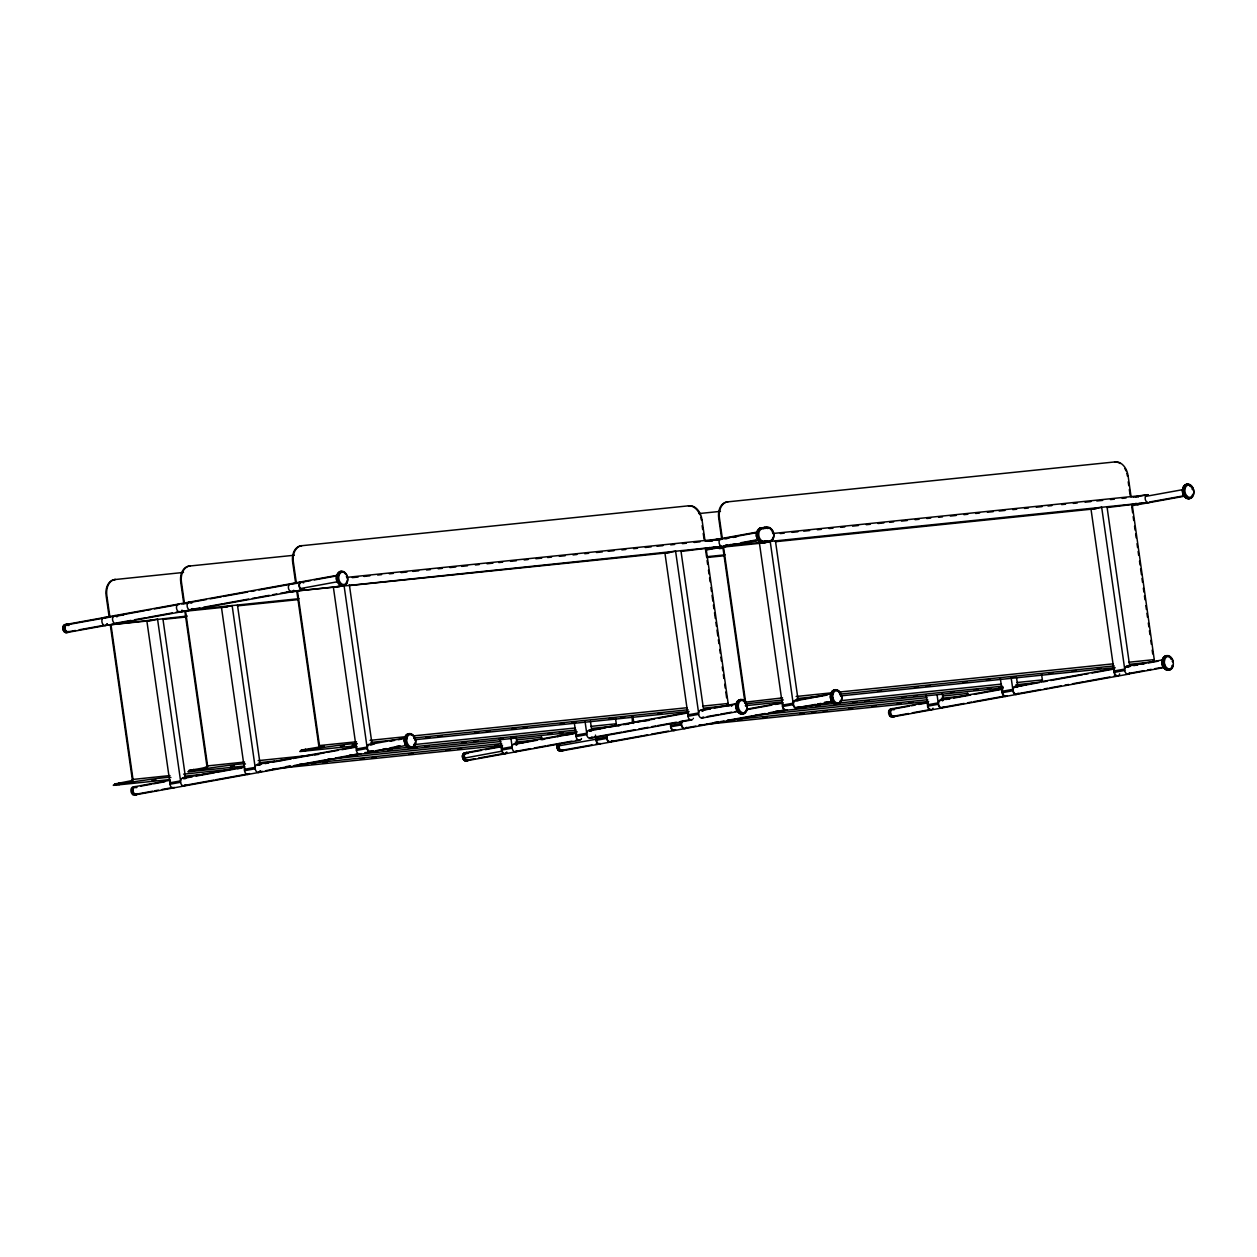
<?xml version="1.0" encoding="UTF-8"?>
<svg xmlns="http://www.w3.org/2000/svg" width="1257" height="1257" viewBox="0 0 1257 1257"><rect width="100%" height="100%" fill="white"/><g stroke="black" fill="none" stroke-linecap="round" stroke-linejoin="round"><path stroke-width="1.5" d="M1185.335 495.808L1185.382 497.521L1187.268 496.405M764.13 542.615A45.629 32.069 79.7 0 1 763.282 542.663L761.192 542.458L762.842 541.217A6.332 4.447 79.7 0 1 758.804 535.529A6.332 4.447 79.7 0 1 761.129 529.197L762.669 528.71A42.361 29.775 79.7 0 1 763.737 528.553L766.959 528.207A48.819 34.316 79.7 0 1 767.776 528.16L769.677 528.317A6.332 4.447 79.7 0 1 773.715 534.005L773.715 534.005A7.338 5.154 79.7 0 0 769.033 527.469L767.037 527.28A45.598 32.053 79.7 0 0 766.189 527.327L762.873 527.673A47.986 33.735 79.7 0 0 762.056 527.783A45.629 32.069 79.7 0 0 761.192 527.924L759.259 528.537L761.066 529.04M1191.385 486.019L1189.703 485.988M767.744 528.584L769.033 527.469L769.677 528.317M559.255 743.547A4.18 2.938 79.7 0 0 559.318 749.581A4.18 2.938 79.7 0 0 563.67 749.816L561.926 750.13M759.228 528.568L759.181 528.663A15.713 10.873 61.2 0 0 759.165 529.747L759.919 529.433M66.872 625.248L68.507 624.808M66.244 631.721L64.626 632.13M134.248 794.11L132.629 794.518M891.826 716.191L890.223 716.38M615.254 724.912L616.276 723.765L615.443 717.967M727.143 704.627L728.164 703.48L706.135 548.743M1041.346 681.043L1042.367 679.896L1041.534 674.098M1153.235 660.758L1154.256 659.611L1132.227 504.874M1163.385 665.157L1162.756 665.88L1164.972 665.22M892.58 709.545L894.198 709.309M759.558 528.38L759.181 528.663A7.228 5.075 79.7 0 0 756.525 535.906A7.228 5.075 79.7 0 0 761.145 542.38L763.14 542.568A47.467 33.358 79.6 0 0 763.973 542.521A45.598 32.053 79.7 0 0 764.932 542.458L768.294 542.113A40.648 28.565 79.7 0 0 769.41 541.94L770.227 541.563A7.353 5.169 79.7 0 0 770.761 541.217M760.721 540.997L762.449 542.663L771.012 541.406A7.338 5.154 79.7 0 0 773.715 534.052A6.332 4.447 79.7 0 1 771.389 540.337L769.504 541.704M771.389 540.337L769.85 540.824A42.361 29.775 79.7 0 1 768.781 540.997L762.842 541.217M122.84 783.378L114.576 784.038L131.718 780.628L132.299 779.497L110.27 624.76M191.85 770.415C179.877 770.871 208.913 768.498 206.886 765.969L184.858 611.232M557.809 736.759L559.098 735.502L572.721 734.104M632.412 723.246L632.145 716.301M135.002 787.479L136.557 787.306M759.448 528.537L764.775 527.516L765.34 528.364M769.975 541.688L768.97 541.877M346.492 583.814L346.633 582.949M759.715 528.427L761.066 528.081A47.467 33.358 79.9 0 1 761.899 527.956L762.182 527.924M462.497 755.928L463.817 755.693M831.474 698.106L832.967 697.949M1163.306 664.859L1162.379 665.047M542.018 739.682L545.019 739.085M728.51 705.868L731.511 705.271L731.653 706.277M768.875 542.05L768.137 542.05A47.452 33.342 79.6 0 1 767.32 542.176L766.204 542.301M345.156 584.646A7.353 5.169 79.7 0 0 345.706 583.971L346.099 583.892M558.438 743.861L557.699 744.16A3.975 2.797 79.7 0 0 557.37 748.732A3.975 2.797 79.7 0 0 560.481 751.058M324.055 746.218L301.067 750.13L302.418 750.24M245.382 764.099C247.786 761.758 165.641 774.485 193.672 771.264L244.282 766.063M357.271 743.814C359.675 741.473 277.53 754.2 305.577 750.979L356.171 745.778M617.925 725.87L619.622 725.556M831.348 698.122L830.531 698.279M109.17 617.014L106.138 595.739A15.225 10.7 79.7 0 1 114.654 579.587L115.361 579.446A15.225 10.7 79.7 0 0 106.845 595.614L109.878 616.888M183.758 603.501L180.741 582.211A15.225 10.7 79.7 0 1 189.257 566.059L189.964 565.933A15.225 10.7 79.7 0 0 181.448 582.085L184.465 603.36M295.646 583.217L292.63 561.926A15.225 10.7 79.7 0 1 301.146 545.774L301.853 545.648A15.225 10.7 79.7 0 0 293.337 561.8L296.369 583.075M705.036 540.997L702.003 519.722A15.225 10.7 79.7 0 0 689.197 505.754L688.49 505.895A15.225 10.7 79.7 0 1 699.929 514.773M721.738 539.332L718.705 518.057A15.225 10.7 79.7 0 1 727.237 501.904L727.944 501.779A15.225 10.7 79.7 0 0 719.428 517.931L722.445 539.206M66.904 624.289L336.782 575.376M183.365 603.517L190.483 602.229M295.269 583.232L291.703 583.877L297.563 583.279M298.82 582.588L302.371 581.944M66.982 624.792L104.268 618.035M145.011 610.651L114.921 616.103A3.551 2.498 79.7 0 1 116.492 616.621M146.896 610.305L150.651 609.629M154.422 608.938L178.871 604.507M206.399 599.526L189.524 602.574A3.551 2.498 79.7 0 1 190.514 602.747M210.139 598.851L221.389 596.808M223.275 596.462L247.645 592.047M251.384 591.371L255.14 590.68M258.879 590.004L290.76 584.222M301.256 582.321L310.573 580.624M314.297 579.948L336.687 575.895M303.66 582.918A4.054 2.86 79.7 0 0 299.622 582.965A4.054 2.86 79.7 0 0 300.109 588.622L337.332 581.771M67.972 631.831L75.436 630.48M79.16 629.804L103.404 625.405M130.979 620.408L115.927 623.126A3.551 2.498 79.7 0 0 116.665 622.875M134.735 619.717L146.016 617.674M147.902 617.344L172.35 612.913M176.106 612.222L179.861 611.546M199.894 607.917L190.53 609.614A3.551 2.498 79.7 0 0 191.441 609.252M203.65 607.225L222.395 603.831M224.265 603.486L248.635 599.07M252.39 598.395L256.145 597.719M258.015 597.374L269.265 595.331M273.005 594.655L276.76 593.98M280.515 593.304L291.75 591.261M188 610.399L180.898 611.688L227.784 606.864M291.86 583.939A4.054 2.86 79.7 0 0 288.419 588.04A4.054 2.86 79.7 0 0 292.912 591.309L721.502 546.434L681.545 551.383M68.051 632.334L302.481 589.832M702.003 519.722L701.296 519.848A15.225 10.7 79.7 0 0 700.762 517.255M1131.127 497.128L1128.095 475.853A15.225 10.7 79.7 0 0 1115.289 461.885L1114.582 462.026A15.225 10.7 79.7 0 1 1120.207 463.487M706.984 541.154L756.824 532.12M711.556 540.51L705.868 541.233M715.107 539.866L720.434 538.907L347.293 577.324M709.278 541.217L713.018 540.541M722.099 538.892L716.773 539.85A4.054 2.86 79.7 0 1 717.166 539.85M723.325 538.703L756.887 532.622M717.794 540.007L721.345 539.363M724.896 538.719L728.447 538.075M733.098 537.415L736.822 536.739M758.615 539.583A4.054 2.86 79.7 0 1 756.415 536.158L757.342 535.922M706.183 549.026L711.808 548.005A3.551 2.498 79.7 0 0 712.719 547.643M724.331 545.742L728.054 545.067M731.778 544.391L735.518 543.715M741.111 542.694L756.023 539.991M706.245 549.529L759.825 539.819M725.98 546.245L718.878 547.533L759.904 543.307M706.67 549.922L760.281 540.211M1128.095 475.853L1127.388 475.979A15.225 10.7 79.7 0 0 1126.853 473.386M770.132 541.547L759.464 543.354L782.483 705.13L793.136 703.197L770.227 541.563M1133.076 497.285L1147.484 494.677M1145.473 496.421L1182.758 489.664M1184.031 495.258L1184.738 495.132A4.054 2.86 79.7 0 1 1184.235 494.582M1150.249 501.873L1183.811 495.792M1132.337 505.66L1185.932 495.949M132.299 779.497L169.978 775.569M206.886 765.969L244.565 762.041M297.469 590.821L319.482 745.558A2.027 1.446 84.1 0 1 318.351 747.836L319.482 745.558L356.469 741.756M134.908 786.678L170.339 780.251M182.862 777.989L244.911 766.739M257.449 764.46L356.815 746.454M370.328 744.317L387.109 741.269M388.979 740.939L405.76 737.89M140.58 786.175L151.767 784.148M153.621 783.802L164.808 781.775M192.337 776.779L182.925 778.492A3.551 2.498 79.7 0 1 183.726 778.586M196.092 776.103L214.9 772.694M216.785 772.348L233.708 769.284M237.463 768.608L241.234 767.917M257.528 764.963L261.267 764.287M265.023 763.612L268.778 762.92M272.518 762.245L291.263 758.851M293.148 758.505L325.013 752.739M326.883 752.393L338.133 750.35M341.888 749.675L356.878 746.957M374.005 744.128L370.281 744.804A3.551 2.498 79.7 0 0 367.405 747.271A3.551 2.498 79.7 0 0 369.558 751.592L373.282 750.916M390.786 741.08L394.525 740.404M398.249 739.729L401.973 739.053M404.345 740.373L405.414 740.232M169.931 784.227L180.584 782.294M244.534 770.698L255.187 768.781M356.422 750.429L367.075 748.496M382.615 749.235L386.339 748.559M390.063 747.884L399.396 746.187M135.976 794.22L152.757 791.172M154.627 790.826L158.351 790.15M162.09 789.475L173.277 787.448M214.02 780.063L183.931 785.515A3.551 2.498 79.7 0 0 184.669 785.264M215.905 779.717L247.865 773.935A3.551 2.498 79.7 0 0 248.619 773.683M262.273 771.311L258.518 772.002A3.551 2.498 79.7 0 0 260.136 770.792M266.028 770.635L290.398 766.22M294.138 765.544L326.019 759.762M327.888 759.417L331.644 758.741M335.383 758.065L359.753 753.65M369.511 752.079L406.797 745.322A4.054 2.86 79.7 0 1 404.424 742.039A4.054 2.86 79.7 0 1 405.351 738.048M136.055 794.707L359.832 754.153M540.966 737.419L541.673 737.293A2.027 1.446 84.1 0 1 541.06 739.305M632.978 722.099L649.256 720.371M466.206 752.582L501.637 746.171M514.427 743.845L576.476 732.595M589.014 730.333L688.38 712.31M701.202 710.032L736.633 703.606M466.646 753.037L481.572 750.335M485.296 749.659L502.077 746.611M537.053 740.263L514.49 744.348A3.551 2.498 79.7 0 1 516.046 744.867M540.824 739.572L544.58 738.896M546.465 738.55L576.554 733.098M605.953 727.772L589.077 730.836A3.551 2.498 79.7 0 1 590.067 730.993M609.708 727.096L620.958 725.053M622.828 724.708L634.078 722.665M637.833 721.989L654.693 718.941M658.448 718.25L688.443 712.813M710.566 708.854L701.233 710.535A3.551 2.498 79.7 0 1 702.443 710.991M714.243 708.068L718.014 707.487M719.884 707.157L736.665 704.109M625.106 724.566L628.751 723.906M735.879 707.172L737.199 706.984M501.496 750.083L512.149 748.166M576.083 736.571L586.736 734.638M687.972 716.286L698.625 714.353M464.509 758.097L502.124 751.136A3.551 2.498 79.7 0 0 504.104 753.242M747.287 709.042L782.907 702.584M795.131 700.369L832.433 693.597M467.431 760.076L474.879 758.725M478.618 758.05L502.863 753.666M530.533 748.653L515.496 751.387A3.551 2.498 79.7 0 0 516.234 751.136M534.304 747.978L545.585 745.92M547.455 745.59L571.904 741.159M575.675 740.467L579.43 739.792M621.948 732.077L590.083 737.859A3.551 2.498 79.7 0 0 590.994 737.498M623.833 731.747L635.084 729.704M638.823 729.029L648.203 727.316M651.943 726.64L655.698 725.965M657.568 725.619L676.329 722.225M680.068 721.549L691.319 719.507M707.314 716.569L718.501 714.542M720.355 714.196L731.558 712.169M735.282 711.493L739.006 710.818M747.349 709.545L771.719 705.13M775.475 704.439L782.97 703.087M813.892 697.478L795.241 700.856A3.551 2.498 79.7 0 0 793.576 704.941A3.551 2.498 79.7 0 0 796.765 707.801L815.416 704.407M815.762 697.132L826.949 695.105M467.871 760.532L579.493 740.294M590.162 738.362L691.397 720.01M701.752 718.077L739.037 711.321M606.66 737.011L596.007 738.943L595.457 735.094M670.594 725.415L681.247 723.482M558.689 745.857L596.352 739.21A3.551 2.498 79.7 0 0 597.688 742.966M596.022 740.357L606.675 738.425M670.61 726.829L681.278 724.896M782.498 706.544L793.167 704.611M562.193 750.24L592.016 744.914M595.739 744.238L599.479 743.563A3.551 2.498 79.7 0 1 598.866 743.563M641.981 735.848L610.022 741.646A3.551 2.498 79.7 0 1 607.524 739.964A3.551 2.498 79.7 0 1 607.21 736.272M643.867 735.518L647.638 734.826M651.393 734.151L668.315 731.087M686.495 727.787L695.859 726.09M699.615 725.399L718.36 722.005M720.23 721.675L723.985 720.984M727.724 720.308L752.11 715.893M753.98 715.547L765.23 713.505M768.97 712.829L785.845 709.765A3.551 2.498 79.7 0 1 782.86 705.146M817.27 704.077L821.01 703.401M824.733 702.726L832.197 701.375M562.508 750.775L785.924 710.268M796.875 708.288L832.307 701.862A7.353 5.169 79.7 0 0 839.975 702.207M967.057 693.55L967.764 693.424A2.027 1.446 84.1 0 1 967.152 695.435M892.549 708.665L927.98 702.254M940.503 699.976L1002.567 688.726M1015.106 686.463L1114.456 668.441M1126.083 666.493L1163.369 659.736A4.054 2.86 79.7 0 0 1162.034 663.822A4.054 2.86 79.7 0 0 1164.595 667.357M892.627 709.168L909.408 706.135M911.278 705.79L915.002 705.114M918.741 704.439L928.059 702.757M946.222 699.458L949.978 698.782M953.749 698.091L970.671 695.027M974.426 694.351L1002.63 689.229M1039.539 682.535L1015.169 686.966A3.551 2.498 79.7 0 0 1013.189 690.722A3.551 2.498 79.7 0 0 1016.175 693.99L1040.545 689.574M1043.294 681.86L1047.05 681.184M1050.789 680.508L1082.67 674.726M1084.54 674.38L1088.295 673.705M1092.034 673.029L1114.535 668.944M1140.335 664.199L1143.98 663.539M1129.996 666.289L1126.256 666.964A3.551 2.498 79.7 0 1 1128.032 666.838M1133.72 665.613L1137.444 664.937M1141.183 664.262L1144.907 663.586M1148.647 662.91L1157.964 661.213M927.587 706.214L938.241 704.281M1002.175 692.701L1012.828 690.769M1114.063 672.416L1124.716 670.484M893.633 716.207L908.544 713.505M912.268 712.829L930.918 709.435M964.15 703.417L941.587 707.518A3.551 2.498 79.7 0 1 940.016 706.984M967.906 702.742L971.661 702.05M973.547 701.72L1005.521 695.922A3.551 2.498 79.7 0 1 1004.72 695.828M1044.3 688.883L1048.039 688.207M1049.925 687.878L1061.159 685.835M1064.915 685.144L1068.67 684.468M1072.41 683.792L1083.66 681.75M1085.545 681.42L1109.915 676.989M1113.655 676.313L1117.41 675.638M1143.791 670.704L1128.865 673.422A3.551 2.498 79.7 0 0 1129.352 672.982M1147.515 670.028L1151.239 669.352M1154.979 668.677L1164.296 666.996M893.696 716.71L1128.33 674.176M1129.053 673.878L1164.485 667.451M525.74 742.227L527.751 741.881M406.718 739.053L404.503 739.053L405.257 739.807M600.343 728.699L595.598 729.469M1138.323 664.544L1133.578 665.314M1026.419 684.829L1019.097 685.976M709.954 708.791L704.894 709.561M523.462 742.604L518.418 743.374M949.554 698.735L944.494 699.505M766.707 541.186L764.885 541.39M762.732 527.861L768.247 527.594A7.353 5.169 79.7 0 1 770.085 528.616M764.947 541.013L765.12 541.358A15.713 11.156 84.1 0 0 765.654 542.364L767.493 542.27A40.664 28.581 79.7 0 0 768.624 542.097M766.11 542.443L767.179 541.17M301.146 545.774L689.197 505.754M727.237 501.904L1115.289 461.885M189.257 566.059L294.358 555.233M699.033 513.563L720.45 511.363M114.654 579.587L183.491 572.438M773.385 533.455L1146.525 495.022M352.274 577.639L358.135 577.042M363.996 576.429L369.857 575.832M377.666 575.03L381.578 574.622M389.387 573.821L393.3 573.412M401.109 572.611L406.969 572.014M412.83 571.401L418.691 570.804M426.5 570.002L430.413 569.594M438.222 568.793L442.134 568.384M449.943 567.583L455.804 566.986M461.665 566.373L467.525 565.776M475.35 564.974L479.247 564.566M487.072 563.764L492.933 563.152M498.793 562.555L502.69 562.146M510.515 561.345L516.376 560.748M524.185 559.946L528.097 559.538M535.906 558.737L541.767 558.124M547.628 557.527L551.54 557.118M559.349 556.317L565.21 555.72M573.035 554.918L576.932 554.51M584.756 553.708L588.653 553.3M596.478 552.499L602.339 551.902M608.199 551.289L614.06 550.692M621.869 549.89L625.782 549.482M633.591 548.68L637.503 548.272M645.312 547.471L651.173 546.858M657.034 546.261L662.895 545.664M670.704 544.847L674.616 544.454M682.425 543.653L686.338 543.244M694.147 542.443L700.008 541.83M780.314 533.565L784.227 533.172M792.036 532.355L797.896 531.758M803.757 531.161L809.618 530.548M817.427 529.747L821.34 529.338M829.149 528.537L833.061 528.144M840.87 527.327L844.783 526.934M852.592 526.133L858.452 525.52M866.277 524.719L870.174 524.31M877.999 523.509L883.86 522.912M889.72 522.299L893.617 521.906M901.442 521.105L907.303 520.492M915.112 519.691L919.024 519.282M926.833 518.481L930.746 518.088M938.555 517.271L942.467 516.878M950.276 516.077L956.137 515.464M963.946 514.663L967.859 514.254M975.668 513.453L979.58 513.045M987.389 512.243L993.25 511.646M999.111 511.033L1004.972 510.436M1012.796 509.635L1016.693 509.226M1024.518 508.425L1028.415 508.017M1036.239 507.215L1042.1 506.618M1047.961 506.005L1051.858 505.613M1061.631 504.607L1065.543 504.198M1073.352 503.397L1077.265 502.989M1085.074 502.187L1090.935 501.59M1096.795 500.977L1102.656 500.38M1110.465 499.579L1114.378 499.17M1122.187 498.369L1126.099 497.961M729.531 545.601L760.784 542.38M766.644 541.783L1147.594 502.564L1107.637 507.514M292.787 591.403L339.673 586.579M349.43 585.573L669.824 552.593M775.522 541.704L1096.355 508.676M286.203 592.377L297.925 591.167M706.434 549.105L710.331 548.696M714.243 548.303L724.016 547.298M181.778 603.957L187.639 603.36A4.054 2.86 79.7 0 1 191.755 603.203M719.224 548.618L723.121 548.225M123.689 614.94L105.227 617.69L109.139 617.281M191.551 609.755L298.993 598.693M707.502 556.631L725.085 554.824M237.542 605.858L298.113 599.62M706.607 557.558L724.189 555.751M187.277 616.04L106.295 625.216L152.223 620.487M162.954 619.387L186.397 616.967M370.092 740.357L407.064 736.539M412.893 735.942L687.296 707.691M702.867 706.088L728.164 703.48A2.027 1.446 84.1 0 1 727.033 705.758M782.545 697.886L744.867 702.223M796.168 696.488L833.155 692.67M838.985 692.073L1113.388 663.822M1128.959 662.219L1154.256 659.611A2.027 1.446 84.1 0 1 1153.109 661.873M370.894 742.416L394.242 740.012M413.71 738.016L688.113 709.765M703.669 708.162L725.085 705.947M746.391 703.763L783.362 699.945M796.985 698.546L822.282 695.938M839.802 694.147L1114.189 665.896M1129.76 664.293L1151.176 662.078M303.738 750.146L309.316 749.581M340.458 746.375L344.355 745.967M352.149 745.165L356.03 744.773M426.107 737.545L430.004 737.152M437.782 736.351L441.678 735.942M474.769 732.548L478.666 732.14M486.443 731.338L490.34 730.946M511.756 728.73L515.653 728.337M523.431 727.536L527.327 727.127M560.418 723.718L564.314 723.325M572.092 722.524L575.989 722.115M609.079 718.705L612.976 718.313M620.754 717.511L624.65 717.103M657.741 713.709L661.638 713.3M877.496 691.083L881.393 690.674M914.483 687.265L918.38 686.872M926.158 686.071L930.054 685.662M963.145 682.252L967.042 681.86M986.509 679.848L990.406 679.456M1011.806 677.24L1015.703 676.847M1048.794 673.438L1052.69 673.045M1072.158 671.034L1076.039 670.641M1097.455 668.425L1101.352 668.033M414.574 739.76L689.025 711.493M745.291 705.711L782.263 701.893M1115.116 667.624L840.666 695.891A7.228 5.075 79.7 0 0 840.273 694.838M258.188 760.642L310.73 755.221M314.627 754.828L318.524 754.42M396.364 746.407L400.26 746.014M413.883 744.615L575.407 727.976M590.979 726.373L616.276 723.765A2.027 1.446 84.1 0 1 615.144 726.043M824.403 702.349L832.181 701.547M841.907 700.542L1001.499 684.107M1017.054 682.504L1042.367 679.896A2.027 1.446 84.1 0 1 1041.754 681.907M259.005 762.7L274.576 761.098M280.405 760.501L284.302 760.092M367.987 751.482L371.883 751.089M375.764 750.68L408.855 747.271M412.752 746.878L576.209 730.05M591.78 728.447L613.196 726.232M796.027 707.408L836.895 703.197M838.828 703.009L1002.3 686.181M1015.923 684.766L1033.443 682.96M193.531 770.258L197.428 769.865M230.518 766.456L234.415 766.047M364.829 752.629L368.725 752.22M388.193 750.225L392.074 749.816M413.49 747.616L417.387 747.208M425.165 746.407L429.061 746.014M462.152 742.604L466.048 742.211M473.826 741.41L477.723 741.002M499.139 738.802L503.036 738.393M510.813 737.592L514.71 737.199M547.801 733.789L551.697 733.381M559.475 732.58L563.372 732.187M816.217 706.151L820.114 705.743M853.204 702.349L857.101 701.94M864.879 701.139L868.776 700.746M901.866 697.336L905.763 696.928M913.54 696.127L917.437 695.734M950.528 692.324L954.424 691.916M973.892 689.92L977.773 689.512M987.515 688.506L991.412 688.113M999.189 687.312L1003.086 686.903M349.399 755.237L577.136 731.778M775.49 711.368L1003.227 687.909M183.601 774.155L241.988 768.153M327.606 759.338L500.805 741.504M516.376 739.902L541.673 737.293M755.646 715.264L926.896 697.635M942.467 696.032L967.764 693.424M170.795 777.627C173.199 775.286 91.038 788.013 119.085 784.792L169.695 779.576M184.418 776.229L199.973 774.626M201.921 774.422L205.818 774.029M299.229 764.397L501.622 743.563M515.244 742.164L536.645 739.964M727.269 720.34L927.713 699.693M941.336 698.295L964.685 695.891M152.034 780.377L155.931 779.984M286.345 766.55L290.241 766.142M311.642 763.942L315.538 763.549M323.332 762.748L327.213 762.339M360.303 758.929L364.2 758.537M371.993 757.735L375.874 757.327M408.965 753.917L412.862 753.524M445.952 750.115L449.849 749.722M457.627 748.921L461.523 748.512M494.614 745.102L498.51 744.71M714.369 722.476L718.266 722.084M737.733 720.072L741.63 719.68M763.046 717.464L766.927 717.071M800.018 713.662L803.914 713.253M811.708 712.452L815.589 712.059M823.382 711.258L827.279 710.849M848.679 708.649L852.576 708.257M872.044 706.245L875.94 705.837M897.341 703.637L901.238 703.244M909.031 702.443L912.912 702.034M272.863 768.954L276.744 768.561M280.641 768.153L502.549 745.307M698.955 725.085L702.836 724.692M706.733 724.283L928.64 701.437M764.806 542.443L765.827 542.458L764.539 542.474M764.68 527.657L765.246 527.626A47.467 33.373 79.9 0 1 766.079 527.563L768.247 527.594M764.413 542.6L762.088 542.317A7.338 5.154 79.7 0 1 757.39 535.733A7.338 5.154 79.7 0 1 760.092 528.38A7.778 5.468 79.7 0 1 760.642 528.144L765.387 527.453A45.629 32.069 79.7 0 1 766.251 527.406L766.817 527.406M764.633 527.484L763.628 527.657A15.713 11.156 84.1 0 0 763.392 528.616M738.252 706.371L736.021 706.607L736.806 706.843A26.916 3.017 -3.9 0 0 737.089 706.89M766.927 527.563L768.074 527.751M339.736 573.711L337.677 573.711M1128.22 481.792L1128.77 485.658M1129.32 489.523L1130.137 495.321M1131.787 506.932L1132.62 512.73M1133.17 516.611L1133.72 520.477M1134.552 526.274L1135.102 530.14M1135.652 534.021L1136.202 537.886M1137.019 543.684L1137.569 547.549M1138.119 551.43L1138.669 555.295M1139.502 561.093L1140.052 564.959M1140.602 568.824L1141.435 574.638M1141.985 578.503L1142.534 582.368M1143.351 588.182L1143.901 592.047M1144.451 595.912L1145.001 599.778M1145.834 605.575L1146.384 609.456M1146.934 613.322L1147.484 617.187M1148.317 622.985L1148.867 626.866M1149.417 630.731L1149.966 634.596M1150.784 640.394L1151.333 644.275M1152.166 650.073L1152.716 653.939M1107.008 506.744L1129.76 666.587M1016.489 677.24L1017.871 686.872M1011.162 677.79L1012.812 689.355L1002.159 691.287L1000.242 677.806M942.169 692.701L943.269 700.4M937.125 695.168L938.209 702.867L927.556 704.8L926.189 695.168M775.443 540.871L798.195 700.73M723.545 546.952L745.574 701.689A2.027 1.446 84.1 0 1 745.354 703.182M722.838 547.078L744.584 699.882M702.129 525.662L702.679 529.527M703.229 533.392L704.046 539.19M705.428 548.869L706.528 556.6M707.078 560.481L707.628 564.346M708.461 570.144L709.011 574.009M709.561 577.89L710.111 581.755M710.928 587.553L711.478 591.418M712.028 595.299L712.86 601.097M713.41 604.963L713.96 608.828M714.51 612.709L715.343 618.507M715.893 622.372L716.443 626.237M716.993 630.103L717.81 635.916M718.36 639.782L718.925 643.647M719.742 649.46L720.292 653.326M720.842 657.191L721.392 661.056M722.225 666.87L722.775 670.735M723.325 674.6L723.875 678.466M724.692 684.264L725.242 688.145M725.808 692.01L726.625 697.808M680.917 550.613L703.669 710.456M632.852 716.176L633.685 721.974A2.027 1.446 84.1 0 1 633.465 723.466M590.413 721.109L591.78 730.741M585.071 721.659L586.72 733.224L576.067 735.156L574.15 721.675M516.093 736.571L517.177 744.27M511.033 739.037L512.133 746.737L501.464 748.669L500.097 739.053M349.352 584.741L372.103 744.6M296.746 590.947L318.775 745.7M305.42 749.141L305.561 750.146M305.42 749.973L305.577 750.979M237.463 605.026L260.215 764.885M185.58 611.106L207.594 765.843A2.027 1.446 84.1 0 1 206.462 768.121L206.321 767.116M193.531 769.425L193.672 770.431M162.876 618.554L185.627 778.413M110.977 624.619L133.006 779.371A2.027 1.446 84.1 0 1 131.875 781.634L131.718 780.628M118.944 782.954L119.085 784.792M137.06 793.654A3.504 2.467 79.7 0 1 133.556 792.554A3.504 2.467 79.7 0 1 133.871 787.778M134.248 787.479A3.504 2.467 79.7 0 1 136.196 787.526M137.579 793.623A4.007 2.813 79.7 0 1 133.698 793.576A4.007 2.813 79.7 0 1 133.006 788.139A4.007 2.813 79.7 0 1 136.824 787.542A4.18 2.938 79.7 0 0 132.755 787.998A4.18 2.938 79.7 0 0 133.446 793.748A4.18 2.938 79.7 0 0 137.563 793.717M174.519 787.432A4.054 2.86 79.7 0 1 170.748 786.442A4.054 2.86 79.7 0 1 170.418 781.194M136.353 793.717A4.164 2.923 79.7 0 1 132.378 794.235A4.164 2.923 79.7 0 1 131.247 788.642A4.164 2.923 79.7 0 1 135.096 787.448M132.786 788.673A5.107 2.247 18.7 0 1 133.195 788.909M117.451 622.843A4.054 2.86 79.7 0 1 113.444 622.184A4.054 2.86 79.7 0 1 113.224 616.637A4.054 2.86 79.7 0 1 117.2 616.763M181.024 611.593A4.054 2.86 79.7 0 1 176.624 608.859A4.054 2.86 79.7 0 1 179.185 604.004M182.014 610.101A4.054 2.86 79.7 0 1 181.385 611.248M686.479 727.347A4.054 2.86 79.7 0 1 681.938 726.892A4.054 2.86 79.7 0 1 682.724 720.858M787.165 709.686A4.054 2.86 79.7 0 1 783.504 709.027A4.054 2.86 79.7 0 1 782.781 703.951M683.619 727.96A3.551 2.498 79.7 0 1 682.001 722.304M563.246 749.738A3.551 2.498 79.7 0 1 560.386 749.722M559.679 744.16A3.551 2.498 79.7 0 0 559.884 749.156A5.107 2.011 -35.2 0 1 559.569 749.439M563.607 749.848A4.007 2.813 79.7 0 1 559.459 749.266A4.007 2.813 79.7 0 1 559.569 743.578M600.673 743.5A4.054 2.86 79.7 0 1 596.871 742.62A4.054 2.86 79.7 0 1 596.509 737.325M557.872 749.738A16.765 6.584 -35.2 0 1 558.642 748.465M562.178 749.706A3.975 2.797 79.7 0 1 561.266 750.759M562.46 749.816A4.164 2.923 79.7 0 1 557.998 749.816A4.164 2.923 79.7 0 1 558.092 743.625M798.399 706.984A4.054 2.86 79.7 0 1 794.518 707.502A4.054 2.86 79.7 0 1 793.434 702.05A4.054 2.86 79.7 0 1 797.174 700.872M832.872 701.437A4.054 2.86 79.7 0 1 830.484 698.012A4.054 2.86 79.7 0 1 831.615 694.021M832.26 700.573A3.551 2.498 79.7 0 1 831.506 694.775M832.81 700.856A4.054 2.86 79.7 0 1 831.71 699.458M831.49 698.955A4.054 2.86 79.7 0 1 831.474 695.074M838.859 703.244A7.228 5.075 79.7 0 1 830.531 697.336A7.228 5.075 79.7 0 1 837.492 690.831M837.853 691.114A7.228 5.075 79.7 0 1 838.828 692.12M839.126 692.513A7.228 5.075 79.7 0 1 839.66 693.393M840.446 700.558A7.228 5.075 79.7 0 1 840.289 701.013M839.912 701.877A7.228 5.075 79.7 0 1 839.157 702.946M832.275 701.893A7.353 5.169 79.7 0 1 832.197 691.209A7.353 5.169 79.7 0 1 839.912 693.345M840.336 694.288A7.353 5.169 79.7 0 1 840.807 695.828M840.572 700.95A7.353 5.169 79.7 0 1 840.399 701.39M300.266 588.197A3.551 2.498 79.7 0 1 299.637 583.861A3.551 2.498 79.7 0 1 302.466 582.494M337.567 581.425A3.551 2.498 79.7 0 1 337.489 576.193M304.147 588.747A4.054 2.86 79.7 0 1 300.109 588.622M338.699 582.887A4.054 2.86 79.7 0 1 336.389 579.477A4.054 2.86 79.7 0 1 337.473 575.549M338.824 582.431A4.054 2.86 79.7 0 1 337.819 581.315M337.457 580.593A4.054 2.86 79.7 0 1 337.473 576.366M344.559 585.165A7.353 5.169 79.7 0 1 336.687 579.948A7.353 5.169 79.7 0 1 341.464 571.322M342.501 571.589A7.353 5.169 79.7 0 1 343.962 572.469M344.937 573.475A7.353 5.169 79.7 0 1 345.235 573.868M346.382 576.162A7.353 5.169 79.7 0 1 346.791 577.717M346.791 581.3A7.353 5.169 79.7 0 1 346.351 582.777M346.304 574.15A7.338 5.154 79.7 0 1 343.837 585.668A7.338 5.154 79.7 0 1 337.395 575.847A7.338 5.154 79.7 0 1 346.021 573.726M1149.809 502.172A4.054 2.86 79.7 0 1 1145.268 499.343A4.054 2.86 79.7 0 1 1148.269 494.739M730.506 544.407A4.054 2.86 79.7 0 1 726.137 544.674M726.043 538.656A4.054 2.86 79.7 0 1 728.714 538.2M1139.659 503.507A4.054 2.86 79.7 0 1 1135.699 503.586M1135.731 497.065A4.054 2.86 79.7 0 1 1138.386 497.034M719.004 547.439A4.054 2.86 79.7 0 1 715.956 547.141M720.088 545.632A4.054 2.86 79.7 0 1 719.585 546.811M1124.889 468.594A15.225 10.7 79.7 0 1 1126.005 470.904M1129.666 673.296A4.054 2.86 79.7 0 1 1125.816 673.076A4.054 2.86 79.7 0 1 1125.062 667.734A4.054 2.86 79.7 0 1 1128.739 666.744M1118.73 675.559A4.054 2.86 79.7 0 1 1115.069 674.883A4.054 2.86 79.7 0 1 1114.346 669.808M1119.657 673.878A4.054 2.86 79.7 0 1 1119.17 675.009M107.348 623.833A4.054 2.86 79.7 0 1 103.64 625.028A4.054 2.86 79.7 0 1 102.021 619.795A4.054 2.86 79.7 0 1 105.494 617.8M185.533 785.122A4.054 2.86 79.7 0 1 181.589 784.761A4.054 2.86 79.7 0 1 181.071 779.261A4.054 2.86 79.7 0 1 184.952 778.869M517.098 750.979A4.054 2.86 79.7 0 1 513.076 750.523A4.054 2.86 79.7 0 1 512.762 744.93A4.054 2.86 79.7 0 1 516.768 745.008M506.901 752.11A4.054 2.86 79.7 0 1 502.564 752.66A4.054 2.86 79.7 0 1 502.376 746.501M673.956 730.05A3.551 2.498 79.7 0 1 670.939 725.698M611.876 740.876A4.054 2.86 79.7 0 1 607.524 740.687A4.054 2.86 79.7 0 1 607.697 734.701M675.559 729.657A4.054 2.86 79.7 0 1 671.741 729.453A4.054 2.86 79.7 0 1 670.939 724.126M260.388 771.217A4.054 2.86 79.7 0 1 256.507 771.625A4.054 2.86 79.7 0 1 255.454 766.189A4.054 2.86 79.7 0 1 259.178 765.01M361.073 753.556A4.054 2.86 79.7 0 1 357.412 752.896A4.054 2.86 79.7 0 1 356.689 747.821M1137.899 504.136A3.551 2.498 79.7 0 1 1135.982 503.287M721.455 539.049A3.551 2.498 79.7 0 1 722.068 539.096M723.702 546.057A4.054 2.86 79.7 0 1 719.177 543.213A4.054 2.86 79.7 0 1 722.178 538.609M756.415 536.158A4.054 2.86 79.7 0 1 757.515 532.308M1018.029 693.204A4.054 2.86 79.7 0 1 1014.085 693.534A4.054 2.86 79.7 0 1 1013.189 687.988A4.054 2.86 79.7 0 1 1017.07 687.202M1007.03 695.624A4.054 2.86 79.7 0 1 1003.243 695.262A4.054 2.86 79.7 0 1 1002.489 689.999M894.356 715.909A3.504 2.467 79.7 0 1 892.407 715.862M891.873 715.453A3.504 2.467 79.7 0 1 890.663 711.698M890.836 710.928A3.504 2.467 79.7 0 1 893.994 709.608M895.235 715.626A4.007 2.813 79.7 0 1 891.339 715.563A4.007 2.813 79.7 0 1 890.663 710.126A4.007 2.813 79.7 0 1 894.465 709.529A4.18 2.938 79.7 0 0 890.443 709.922A4.18 2.938 79.7 0 0 891.009 715.626A4.18 2.938 79.7 0 0 895.11 715.862M933.008 708.21A4.054 2.86 79.7 0 1 928.734 708.885A4.054 2.86 79.7 0 1 928.326 702.804M929.709 709.152A3.551 2.498 79.7 0 1 928.404 703.464M889.296 711.525A16.765 7.385 18.7 0 1 888.73 710.975M893.868 715.924A4.164 2.923 79.7 0 1 889.83 716.034A4.164 2.923 79.7 0 1 889.013 710.394A4.164 2.923 79.7 0 1 892.941 709.608M702.867 717.228A3.551 2.498 79.7 0 1 701.72 717.574M703.574 717.166A4.054 2.86 79.7 0 1 699.615 716.789A4.054 2.86 79.7 0 1 699.143 711.273A4.054 2.86 79.7 0 1 703.056 710.991M738.44 711.211A4.054 2.86 79.7 0 1 737.765 710.865M737.293 710.472A4.054 2.86 79.7 0 1 737.356 703.574M737.231 709.278A4.054 2.86 79.7 0 1 737.215 704.281M743.767 713.426A7.228 5.075 79.7 0 1 736.146 707.99A7.228 5.075 79.7 0 1 741.002 699.74M742.149 700.086A7.228 5.075 79.7 0 1 743.248 700.778M743.594 701.076A7.228 5.075 79.7 0 1 744.238 701.783M744.82 702.584A7.228 5.075 79.7 0 1 745.307 703.496M746.014 705.507A7.228 5.075 79.7 0 1 746.108 706.025M745.197 711.918A7.228 5.075 79.7 0 1 744.678 712.625M747.098 709.514A7.338 5.154 79.7 0 1 738.99 712.028A7.338 5.154 79.7 0 1 739.116 700.196A7.338 5.154 79.7 0 1 747.145 705.868M747.302 707.471A7.338 5.154 79.7 0 1 747.287 707.99M744.081 713.442A7.353 5.169 79.7 0 1 736.256 708.21A7.353 5.169 79.7 0 1 740.954 699.568M742.101 699.85A7.353 5.169 79.7 0 1 745.574 703.48M745.967 704.454A7.353 5.169 79.7 0 1 746.359 706.01M746.312 709.671A7.353 5.169 79.7 0 1 746.061 710.614M745.244 712.263A7.353 5.169 79.7 0 1 744.694 712.908M1163.322 665.44A4.054 2.86 79.7 0 1 1162.678 662.989M1162.741 661.905A4.054 2.86 79.7 0 1 1163.385 660.286M1170.173 669.337A7.228 5.075 79.7 0 1 1162.065 663.02A7.228 5.075 79.7 0 1 1169.01 656.657M1169.701 657.222A7.228 5.075 79.7 0 1 1170.346 657.93M1170.927 658.731A7.228 5.075 79.7 0 1 1171.178 659.171M1172.247 665.362A7.228 5.075 79.7 0 1 1172.152 665.864M1171.273 668.064A7.228 5.075 79.7 0 1 1170.754 668.771M1173.205 665.597A7.338 5.154 79.7 0 1 1165.098 668.19A7.338 5.154 79.7 0 1 1165.176 656.358A7.338 5.154 79.7 0 1 1173.221 661.952M1170.518 669.305A7.353 5.169 79.7 0 1 1163.448 667.153A7.353 5.169 79.7 0 1 1163.511 657.364A7.353 5.169 79.7 0 1 1170.597 657.851M1170.88 658.244A7.353 5.169 79.7 0 1 1171.414 659.108M1172.2 661.056A7.353 5.169 79.7 0 1 1172.341 661.575M1172.42 665.754A7.353 5.169 79.7 0 1 1172.168 666.713M1171.587 667.986A7.353 5.169 79.7 0 1 1170.817 669.023M68.538 631.611A3.504 2.467 79.7 0 1 64.971 627.714M68.726 625.546A3.504 2.467 79.7 0 0 65.191 626.52A5.107 2.247 18.7 0 0 64.783 626.285M69.229 631.8A4.054 2.86 79.7 0 1 65.443 630.81A4.007 2.813 79.7 0 1 64.987 625.782A4.007 2.813 79.7 0 1 68.554 624.933M68.805 624.996A4.054 2.86 79.7 0 0 65.128 625.562A4.054 2.86 79.7 0 0 65.443 630.81A4.007 2.813 79.7 0 0 69.198 631.69M106.798 624.006A3.551 2.498 79.7 0 1 106.374 624.54M63.51 627.039A16.765 7.385 18.7 0 1 63.086 626.599M67.862 631.564A3.975 2.797 79.7 0 1 64.028 631.47A3.975 2.797 79.7 0 1 63.321 626.127A3.975 2.797 79.7 0 1 67.061 625.42M68.208 631.548A4.164 2.923 79.7 0 1 64.123 631.595A4.164 2.923 79.7 0 1 63.431 625.86A4.164 2.923 79.7 0 1 67.469 625.405M69.308 631.674A4.18 2.938 79.7 0 1 65.364 631.265A4.18 2.938 79.7 0 1 64.673 625.782A4.18 2.938 79.7 0 1 68.428 624.808M939.356 706.277A3.551 2.498 79.7 0 1 938.633 702.632A3.551 2.498 79.7 0 1 940.582 700.479M1003.966 695.404A3.551 2.498 79.7 0 1 1002.536 692.654M943.19 707.11A4.054 2.86 79.7 0 1 939.23 706.764A4.054 2.86 79.7 0 1 938.728 701.265A4.054 2.86 79.7 0 1 942.609 700.856M591.937 737.073A4.054 2.86 79.7 0 1 587.993 737.403A4.054 2.86 79.7 0 1 587.098 731.857A4.054 2.86 79.7 0 1 590.979 731.071M692.324 719.664A4.054 2.86 79.7 0 1 688.647 718.25A4.054 2.86 79.7 0 1 688.553 713.096M693.393 718.297A4.054 2.86 79.7 0 1 693.173 718.721M713.567 547.376A4.054 2.86 79.7 0 1 709.624 547.455M709.341 541.217A4.054 2.86 79.7 0 1 711.918 540.699M293.729 590.271A4.054 2.86 79.7 0 1 293.494 590.68M372.323 750.838A4.054 2.86 79.7 0 1 368.442 751.387A4.054 2.86 79.7 0 1 367.343 745.92A4.054 2.86 79.7 0 1 371.082 744.741M771.138 529.747A7.353 5.169 79.7 0 1 772.018 531.161M772.458 532.245A7.353 5.169 79.7 0 1 772.851 533.644M772.882 537.383A7.353 5.169 79.7 0 1 772.395 539.017M771.877 539.976A7.353 5.169 79.7 0 1 771.248 540.777M580.954 739.493A4.054 2.86 79.7 0 1 577.152 739.132A4.054 2.86 79.7 0 1 576.413 733.868M581.488 738.582A4.054 2.86 79.7 0 1 581.284 739.006M728.494 545.459A3.551 2.498 79.7 0 1 726.719 544.737M726.923 538.593A3.551 2.498 79.7 0 1 727.504 538.42M192.525 608.561A4.054 2.86 79.7 0 1 188.456 609.189A4.054 2.86 79.7 0 1 187.639 603.407M1183.088 489.947A3.551 2.498 79.7 0 1 1183.434 489.303M1186.089 495.918A4.054 2.86 79.7 0 1 1185.194 495.902M1184.644 495.682A4.054 2.86 79.7 0 1 1182.507 492.241A4.054 2.86 79.7 0 1 1183.591 488.439M1146.133 496.075A3.551 2.498 79.7 0 1 1148.332 495.258M1183.466 493.168A4.054 2.86 79.7 0 1 1183.434 489.649M1191.385 497.112A7.228 5.075 79.7 0 1 1182.821 493.105A7.228 5.075 79.7 0 1 1188.179 484.511M1189.672 485.296A7.228 5.075 79.7 0 1 1190.363 485.893M1190.992 486.632A7.228 5.075 79.7 0 1 1191.275 487.025M1192.202 488.879A7.228 5.075 79.7 0 1 1192.374 489.382M1192.579 494.614A7.228 5.075 79.7 0 1 1192.28 495.541M1191.762 496.971A7.353 5.169 79.7 0 1 1182.868 492.98A7.353 5.169 79.7 0 1 1188.761 484.526M1189.876 485.171A7.353 5.169 79.7 0 1 1190.552 485.768M1190.866 486.113A7.353 5.169 79.7 0 1 1191.463 486.883M1192.202 488.219A7.353 5.169 79.7 0 1 1192.736 489.727M1192.862 494.425A7.353 5.169 79.7 0 1 1192.217 496.216M559.098 735.502A2.027 1.446 84.1 0 1 559.098 736.288M468.123 759.857A3.504 2.467 79.7 0 1 466.221 759.684M465.734 759.259A3.504 2.467 79.7 0 1 464.54 756.431M464.744 754.797A3.504 2.467 79.7 0 1 467.965 753.524M506.288 752.377A3.551 2.498 79.7 0 1 505.848 752.864M468.892 759.809A4.007 2.813 79.7 0 1 465.106 759.244A4.007 2.813 79.7 0 1 464.571 753.98A4.007 2.813 79.7 0 1 468.233 753.273A4.18 2.938 79.7 0 0 464.289 753.901A4.18 2.938 79.7 0 0 464.933 759.511A4.18 2.938 79.7 0 0 468.955 759.809M464.964 760.736A16.765 11.203 -72.8 0 1 464.917 759.762M467.463 759.762A3.975 2.797 79.7 0 1 463.629 759.762A3.975 2.797 79.7 0 1 462.859 754.42A3.975 2.797 79.7 0 1 466.567 753.619M465.404 753.634A16.765 11.203 -72.8 0 1 465.53 753.037M466.787 759.951A5.107 3.41 -72.8 0 1 466.677 760.438M467.243 752.707A5.107 3.41 -72.8 0 1 467.29 753.179M467.761 759.825A4.164 2.923 79.7 0 1 463.723 759.872A4.164 2.923 79.7 0 1 462.937 754.231A4.164 2.923 79.7 0 1 466.881 753.509M249.483 773.526A4.054 2.86 79.7 0 1 245.649 773.322A4.054 2.86 79.7 0 1 244.848 768.011M1116.42 675.465A3.551 2.498 79.7 0 1 1114.802 673.705M1114.425 672.369A3.551 2.498 79.7 0 1 1114.425 671.018M406.262 744.505A3.551 2.498 79.7 0 1 405.351 738.739M406.64 744.678A4.054 2.86 79.7 0 1 405.697 743.484M405.367 742.73A4.054 2.86 79.7 0 1 405.382 738.927M412.485 747.365A7.228 5.075 79.7 0 1 404.424 740.97A7.228 5.075 79.7 0 1 411.4 734.701M414.59 743.421A7.228 5.075 79.7 0 1 414.213 744.867M413.6 746.108A7.228 5.075 79.7 0 1 412.799 747.114M415.391 739.085A7.338 5.154 79.7 0 1 409.813 747.884A7.338 5.154 79.7 0 1 406.247 735.848A7.338 5.154 79.7 0 1 415.234 738.566M413.867 746.108A7.353 5.169 79.7 0 1 406.875 746.595A7.353 5.169 79.7 0 1 405.053 736.806A7.353 5.169 79.7 0 1 411.73 734.669M414.276 738.205A7.353 5.169 79.7 0 1 414.449 738.707M414.826 743.421A7.353 5.169 79.7 0 1 414.087 745.715M758.584 538.954A4.054 2.86 79.7 0 1 758.238 538.577M757.311 536.833A4.054 2.86 79.7 0 1 757.327 533.549M710.802 540.981A3.551 2.498 79.7 0 1 711.792 541.154M157.549 619.104L146.88 621.037L169.915 782.812L180.568 780.88L157.549 619.104M232.136 605.575L221.483 607.508L244.502 769.284L255.155 767.351L232.136 605.575M344.025 585.291L333.372 587.223L356.391 748.999L367.044 747.067L344.025 585.291M675.59 551.163L664.937 553.096L687.956 714.872L698.609 712.939L675.59 551.163M1101.682 507.294L1091.013 509.226L1114.048 671.002L1124.701 669.07L1101.682 507.294M833.03 693.974A6.332 4.447 79.7 0 0 838.073 703.119A6.332 4.447 79.7 0 0 840.744 693.44A6.332 4.447 79.7 0 0 833.03 693.974M831.615 693.77A7.338 5.154 79.7 0 0 837.586 704.234A7.338 5.154 79.7 0 0 840.54 692.906A7.338 5.154 79.7 0 0 831.615 693.77M338.919 575.533A6.332 4.447 79.7 0 0 344.041 584.599A6.332 4.447 79.7 0 0 346.618 574.858A6.332 4.447 79.7 0 0 338.919 575.533M738.44 703.967A6.332 4.447 79.7 0 0 743.751 712.829A6.332 4.447 79.7 0 0 746.077 702.93A6.332 4.447 79.7 0 0 738.44 703.967M1164.501 660.224A6.332 4.447 79.7 0 0 1169.921 668.944A6.332 4.447 79.7 0 0 1172.105 658.951A6.332 4.447 79.7 0 0 1164.501 660.224M1185.037 488.533A6.332 4.447 79.7 0 0 1190.253 497.458A6.332 4.447 79.7 0 0 1192.689 487.637A6.332 4.447 79.7 0 0 1185.037 488.533M1183.685 488.077A7.338 5.154 79.7 0 0 1189.593 498.605A7.338 5.154 79.7 0 0 1192.61 487.323A7.338 5.154 79.7 0 0 1183.685 488.077M406.859 738.22A6.332 4.447 79.7 0 0 412.265 746.941A6.332 4.447 79.7 0 0 414.464 736.979A6.332 4.447 79.7 0 0 406.859 738.22"/></g></svg>
